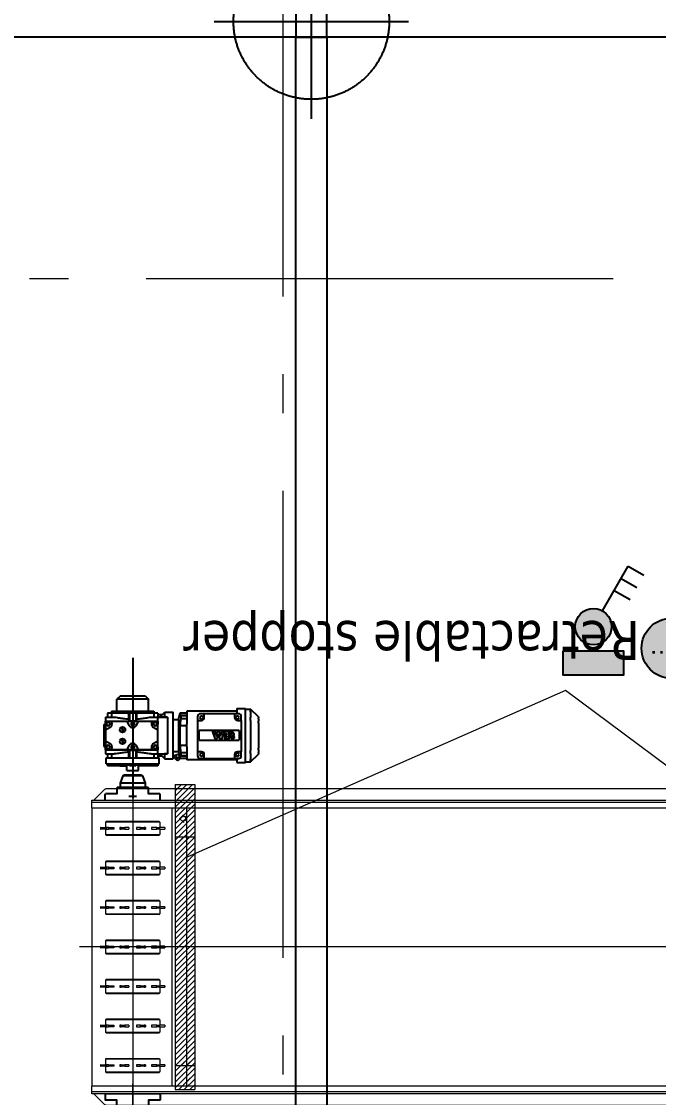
# Model space of a CAD drawing. Header units: millimetres. Extents: x -187347 to 135007, y -6415 to 292048.
# Drawn here: x -69612 to -67975, y 29950 to 32716 of the extents above; entities that cross this region are included whole.
import ezdxf
from ezdxf.enums import TextEntityAlignment as Align

# ---------------------------------------------------------------- set-up
doc = ezdxf.new("R2010")
doc.units = ezdxf.units.MM
doc.header["$LTSCALE"] = 100
for name, pattern in [('CENTER', [50.8, 31.75, -6.35, 6.35, -6.35]), ('HIDDEN', [9.525, 6.35, -3.175]), ('Z_LINE-CNTR', [17, 12, -2, 1, -2])]:
    doc.linetypes.add(name, pattern=pattern)
doc.layers.get('0').update_dxf_attribs({"lineweight": 18})
for name, color, linetype, lineweight in [('Equipment Drawing', 7, 'Continuous', 0), ('LAYOUT', 3, 'Continuous', 18), ('Layout Kromeka Field items', 1, 'Continuous', 25), ('Layout Kromeka Utilities', 1, 'Continuous', 25), ('S-GRID', 7, 'Continuous', 5)]:
    doc.layers.add(name, color=color, linetype=linetype, lineweight=lineweight)
for name, color, linetype in [('INTRALOX', 6, 'Continuous'), ('LAYOUT customer', 5, 'Continuous'), ('STEEL', 5, 'Continuous'), ('TEXT', 3, 'Continuous')]:
    doc.layers.add(name, color=color, linetype=linetype)
doc.styles.get("Standard").update_dxf_attribs({"font": 'tahoma.ttf'})

# ---------------------------------------------------------------- blocks, each defined once
blk = doc.blocks.new('chilling_column80')
at = {"color": 4, "linetype": 'HIDDEN', "ltscale": 20}
for p, q in [((0, -250), (0, 250)), ((-250, 0), (250, 0))]:
    blk.add_line(p, q, dxfattribs=at)
at = {"color": 1, "linetype": 'Continuous', "ltscale": 20}
for p, q in [((-40, 40), (-40, -40)), ((40, 40), (-40, 40)), ((40, -40), (40, 40)), ((-40, -40), (40, -40))]:
    blk.add_line(p, q, dxfattribs=at)
at = {"color": 4, "linetype": 'HIDDEN', "ltscale": 20}
blk.add_circle((0, 0), 200, dxfattribs=at)
blk = doc.blocks.new('steel weighing')
at = {"layer": 'STEEL', "color": 7, "linetype": 'ByBlock', "ltscale": 20, "elevation": 1.7}
for points in [[(845830.6, 719201.5), (854381.8, 719201.5), (854381.8, 719121.5), (845830.6, 719121.5)], [(848801.8, 719121.5), (848881.8, 719121.5), (848881.8, 714201.5), (848801.8, 714201.5)]]:
    blk.add_lwpolyline(points, close=True, dxfattribs=at)
at = {"layer": 'STEEL', "color": 1, "linetype": 'ByBlock', "ltscale": 20}
blk.add_blockref('chilling_column80', (848841.8, 719161.5, 1.7), dxfattribs=at)
blk = doc.blocks.new('SWITCH 3P')
at = {"layer": 'Layout Kromeka Utilities', "linetype": 'Continuous', "ltscale": 50}
h = blk.add_hatch(color=255, dxfattribs=at)
edge = h.paths.add_edge_path()
edge.add_arc((250, 400.5), 150, 0, 360)
blk.add_hatch(color=81, dxfattribs=at).paths.add_polyline_path([(0, 200), (500, 200), (500, 0), (0, 0)])
at = {"layer": 'Layout Kromeka Utilities', "color": 4, "linetype": 'Continuous'}
for p, q in [((325, 530.4), (538.7, 900.5)), ((538.7, 900.5), (668.6, 825.5)), ((480.9, 800.5), (610.8, 725.5)), ((423.2, 700.5), (553.1, 625.5))]:
    blk.add_line(p, q, dxfattribs=at)
at = {"layer": 'Layout Kromeka Utilities', "color": 4, "linetype": 'Continuous', "ltscale": 50}
blk.add_lwpolyline([(0, 200), (500, 200), (500, 0), (0, 0)], close=True, dxfattribs=at)
at = {"layer": 'Layout Kromeka Utilities', "color": 4, "linetype": 'Continuous'}
blk.add_circle((250, 400.5), 150, dxfattribs=at)
at = {"layer": 'Layout Kromeka Utilities', "color": 7, "linetype": 'Continuous', "ltscale": 50}
blk.add_attdef('..S.', text='', height=150, dxfattribs=at).set_placement((258.9, 26.4), align=Align.CENTER)
blk = doc.blocks.new('Electricity')
at = {"layer": 'TEXT', "linetype": 'Continuous'}
blk.add_circle((116818, 15298), 267, dxfattribs=at)
at = {"layer": 'TEXT', "ltscale": 25}
for centre, start, end in [((116719, 15298), 0, 180), ((116917, 15298), 180, 0)]:
    blk.add_arc(centre, 98.9, start, end, dxfattribs=at)
blk = doc.blocks.new('MOTOR_1')
at = {"layer": 'Layout Kromeka Field items'}
h = blk.add_hatch(color=140, dxfattribs=at)
h.paths.add_polyline_path([(-250, 0, 1), (250, 0, 1)])
h.paths.add_polyline_path([(-713.7, -186.9), (-280.3, -186.9), (-280.3, -6.9), (-713.7, -6.9)], flags=9)
at = {"layer": 'Layout Kromeka Field items', "color": 4, "linetype": 'Continuous'}
blk.add_circle((0, 0), 250, dxfattribs=at)
at = {"layer": 'Layout Kromeka Utilities', "color": 4, "linetype": 'Continuous', "xscale": 0.8043007341468412, "yscale": 0.8043007341468412, "zscale": 0.8043007341468412}
blk.add_blockref('Electricity', (-93469.2, -12304.5), dxfattribs=at)
at = {"layer": 'Layout Kromeka Field items', "color": 7, "width": 1.86701}
blk.add_attdef('..M.', text='', height=120, dxfattribs=at).set_placement((-183.1, -43.9), (190.3, -43.9), align=Align.FIT)
blk = doc.blocks.new('S400_10T_Sprocket')
for p, q in [((-18.5, 67.3), (-16, 69.8)), ((-18.5, 67.3), (-18.5, -67.4)), ((-16, -69.9), (-16, 69.8)), ((-16, 69.8), (-2, 69.8)), ((-2, 82.3), (-2, 82.5)), ((-2, 82.5), (2, 82.5)), ((-2, 82.3), (-2, 68.8)), ((-2, 68.8), (2, 68.8)), ((-2, 62.4), (-2, 68.4)), ((-2, 68.4), (2, 68.4)), ((-2, 62.4), (-2, 48.6)), ((2, 62.4), (-2, 62.4)), ((2, 82.5), (2, 82.3)), ((2, 68.8), (2, 82.3)), ((2, 69.8), (16, 69.8)), ((2, 68.4), (2, 62.4)), ((2, 48.6), (2, 62.4)), ((16, 69.8), (16, -69.9)), ((18.5, 67.3), (16, 69.8)), ((18.5, -67.4), (18.5, 67.3)), ((-2, 48.6), (2, 48.6)), ((-2, 29.8), (-2, 32.7)), ((-2, 32.7), (2, 32.7)), ((-2, 29.8), (-2, 20.2)), ((2, 29.8), (-2, 29.8)), ((2, 32.7), (2, 29.8)), ((2, 20.2), (2, 29.8)), ((-2, 9.9), (-2, 20.2)), ((-2, 20.2), (2, 20.2)), ((-2, 9.9), (2, 9.9)), ((2, 20.2), (2, 9.9)), ((-2, -20.2), (-2, -9.9)), ((-2, -9.9), (2, -9.9)), ((-2, -20.2), (-2, -29.8)), ((2, -20.2), (-2, -20.2)), ((2, -9.9), (2, -20.2)), ((2, -29.8), (2, -20.2)), ((-2, -32.7), (-2, -29.8)), ((-2, -29.8), (2, -29.8)), ((-2, -32.7), (2, -32.7)), ((-2, -62.4), (-2, -48.6)), ((-2, -48.6), (2, -48.6)), ((2, -29.8), (2, -32.7)), ((2, -48.6), (2, -62.4)), ((-18.5, -67.4), (-16, -69.9)), ((-16, -69.9), (-2, -69.9)), ((-2, -62.4), (-2, -68.4)), ((2, -62.4), (-2, -62.4)), ((-2, -68.4), (2, -68.4)), ((-2, -82.3), (-2, -68.8)), ((-2, -68.8), (2, -68.8)), ((-2, -82.3), (-2, -82.5)), ((-2, -82.5), (2, -82.5)), ((2, -68.4), (2, -62.4)), ((2, -68.8), (2, -82.3)), ((2, -69.9), (16, -69.9)), ((2, -82.5), (2, -82.3)), ((18.5, -67.4), (16, -69.9))]:
    blk.add_line(p, q)
blk = doc.blocks.new('Bearing_10T')
for p, q in [((0, 70.9), (0, -70.9)), ((-83.3, 0), (25.9, 0))]:
    blk.add_line(p, q)
at = {"layer": 'LAYOUT customer'}
for p, q in [((-15.8, 41.3), (-15.8, 70.1)), ((0, 70.9), (-15.1, 70.9)), ((-62.1, 25), (-43.1, 31.8)), ((-43.1, -31.7), (-43.1, 31.8)), ((-43.1, 31.8), (-32, 31.8)), ((-32, -39.8), (-32, 39.8)), ((-31.2, 40.5), (-16.6, 40.5)), ((-64.2, -22), (-64.2, 22)), ((-62.1, -25), (-62.1, 25)), ((-62.1, -25), (-43.1, -31.7)), ((-43.1, -31.7), (-32, -31.7)), ((-16.6, -40.5), (-31.2, -40.5)), ((-15.8, -70.1), (-15.8, -41.3)), ((0, -70.9), (-15.1, -70.9))]:
    blk.add_line(p, q, dxfattribs=at)
for centre, radius, start, end in [((-15.1, 70.1), 0.762, 90, 180), ((-31.2, 39.8), 0.762, 90, 180), ((-16.6, 41.3), 0.762, 270, 0), ((-61.1, 22), 3.17, 109.5692, 180), ((-61.1, -22), 3.17, 180, 250.4308), ((-31.2, -39.8), 0.762, 180, 270), ((-16.6, -41.3), 0.762, 0, 90), ((-15.1, -70.1), 0.762, 180, 270)]:
    blk.add_arc(centre, radius, start, end, dxfattribs=at)
blk = doc.blocks.new('*U1707')
at = {"layer": 'Equipment Drawing'}
for p, q in [((0, -37.5), (0, 2568.5)), ((-377.6, 2531.5), (-405.5, 2503.9)), ((-372.6, 2537), (-377.6, 2537)), ((-377.6, 2537), (-377.6, 0)), ((-357.6, 2537), (-372.6, 2537)), ((-372.6, 2537), (-372.6, 0)), ((-357.6, 2537), (-357.6, 0)), ((-357.6, 2537), (357.6, 2537)), ((372.6, 2537), (357.6, 2537)), ((357.6, 0), (357.6, 2537)), ((377.6, 2537), (372.6, 2537)), ((372.6, 0), (372.6, 2537)), ((377.6, 0), (377.6, 2537)), ((405.5, 2503.9), (377.6, 2531.5)), ((-407, 2499.8), (-407, 34.7)), ((407, 2499.8), (407, 34.7)), ((-465.6, 2432), (464.9, 2432)), ((-357.6, 2331.1), (357.6, 2331.1)), ((-330.2, 2310.9), (-339.5, 2301.6)), ((-339.3, 2301.1), (-335.3, 2301.1)), ((-335, 2300.8), (-335, 2296.4)), ((-334.7, 2296.1), (-325.3, 2296.1)), ((-320.5, 2301.6), (-329.8, 2310.9)), ((-325, 2296.4), (-325, 2300.8)), ((-324.7, 2301.1), (-320.7, 2301.1)), ((353.2, 2293), (-353.2, 2293)), ((353.2, 244), (-353.2, 244)), ((320.5, 214.5), (329.8, 223.8)), ((330.2, 223.8), (339.5, 214.5)), ((357.6, 205.9), (-357.6, 205.9)), ((324.7, 214), (320.7, 214)), ((325, 209.3), (325, 213.7)), ((334.7, 209), (325.3, 209)), ((335, 213.7), (335, 209.3)), ((339.3, 214), (335.3, 214)), ((-465.6, 105), (462.1, 105)), ((-405.5, 30.6), (-377.6, 3)), ((-355.6, 15.7), (-355.6, 31.6)), ((-355.6, 31.6), (355.6, 31.6)), ((-337.8, 32.6), (-334.6, 34.5)), ((-337.8, 31.6), (-337.8, 32.6)), ((-334.6, 31.6), (-334.6, 34.5)), ((-325.8, 34.5), (-334.6, 34.5)), ((-325.8, 34.5), (-325.8, 31.6)), ((-322.6, 32.6), (-325.8, 34.5)), ((-322.6, 31.6), (-322.6, 32.6)), ((-287, 32.6), (-283.8, 34.5)), ((-287, 31.6), (-287, 32.6)), ((-275, 34.5), (-283.8, 34.5)), ((-283.8, 31.6), (-283.8, 34.5)), ((-271.8, 32.6), (-275, 34.5)), ((-275, 34.5), (-275, 31.6)), ((-271.8, 31.6), (-271.8, 32.6)), ((-236.2, 32.6), (-233, 34.5)), ((-236.2, 31.6), (-236.2, 32.6)), ((-224.2, 34.5), (-233, 34.5)), ((-233, 31.6), (-233, 34.5)), ((-221, 32.6), (-224.2, 34.5)), ((-224.2, 34.5), (-224.2, 31.6)), ((-221, 31.6), (-221, 32.6)), ((-185.4, 32.6), (-182.2, 34.5)), ((-185.4, 31.6), (-185.4, 32.6)), ((-173.4, 34.5), (-182.2, 34.5)), ((-182.2, 31.6), (-182.2, 34.5)), ((-170.2, 32.6), (-173.4, 34.5)), ((-173.4, 34.5), (-173.4, 31.6)), ((-170.2, 31.6), (-170.2, 32.6)), ((-134.6, 32.6), (-131.4, 34.5)), ((-134.6, 31.6), (-134.6, 32.6)), ((-122.6, 34.5), (-131.4, 34.5)), ((-131.4, 31.6), (-131.4, 34.5)), ((-119.4, 32.6), (-122.6, 34.5)), ((-122.6, 34.5), (-122.6, 31.6)), ((-119.4, 31.6), (-119.4, 32.6)), ((-83.8, 32.6), (-80.6, 34.5)), ((-83.8, 31.6), (-83.8, 32.6)), ((-71.8, 34.5), (-80.6, 34.5)), ((-80.6, 31.6), (-80.6, 34.5)), ((-68.6, 32.6), (-71.8, 34.5)), ((-71.8, 34.5), (-71.8, 31.6)), ((-68.6, 31.6), (-68.6, 32.6)), ((-33, 32.6), (-29.8, 34.5)), ((-33, 31.6), (-33, 32.6)), ((-21, 34.5), (-29.8, 34.5)), ((-29.8, 31.6), (-29.8, 34.5)), ((-17.8, 32.6), (-21, 34.5)), ((-21, 34.5), (-21, 31.6)), ((-17.8, 31.6), (-17.8, 32.6)), ((17.8, 32.6), (21, 34.5)), ((17.8, 31.6), (17.8, 32.6)), ((29.8, 34.5), (21, 34.5)), ((21, 31.6), (21, 34.5)), ((33, 32.6), (29.8, 34.5)), ((29.8, 34.5), (29.8, 31.6)), ((33, 31.6), (33, 32.6)), ((68.6, 32.6), (71.8, 34.5)), ((68.6, 31.6), (68.6, 32.6)), ((80.6, 34.5), (71.8, 34.5)), ((71.8, 31.6), (71.8, 34.5)), ((83.8, 32.6), (80.6, 34.5)), ((80.6, 34.5), (80.6, 31.6)), ((83.8, 31.6), (83.8, 32.6)), ((119.4, 32.6), (122.6, 34.5)), ((119.4, 31.6), (119.4, 32.6)), ((131.4, 34.5), (122.6, 34.5)), ((122.6, 31.6), (122.6, 34.5)), ((134.6, 32.6), (131.4, 34.5)), ((131.4, 34.5), (131.4, 31.6)), ((134.6, 31.6), (134.6, 32.6)), ((170.2, 32.6), (173.4, 34.5)), ((170.2, 31.6), (170.2, 32.6)), ((182.2, 34.5), (173.4, 34.5)), ((173.4, 31.6), (173.4, 34.5)), ((185.4, 32.6), (182.2, 34.5)), ((182.2, 34.5), (182.2, 31.6)), ((185.4, 31.6), (185.4, 32.6)), ((221, 32.6), (224.2, 34.5)), ((221, 31.6), (221, 32.6)), ((233, 34.5), (224.2, 34.5)), ((224.2, 31.6), (224.2, 34.5)), ((236.2, 32.6), (233, 34.5)), ((233, 34.5), (233, 31.6)), ((236.2, 31.6), (236.2, 32.6)), ((271.8, 32.6), (275, 34.5)), ((271.8, 31.6), (271.8, 32.6)), ((283.8, 34.5), (275, 34.5)), ((275, 31.6), (275, 34.5)), ((287, 32.6), (283.8, 34.5)), ((283.8, 34.5), (283.8, 31.6)), ((287, 31.6), (287, 32.6)), ((322.6, 32.6), (325.8, 34.5)), ((322.6, 31.6), (322.6, 32.6)), ((334.6, 34.5), (325.8, 34.5)), ((325.8, 31.6), (325.8, 34.5)), ((337.8, 32.6), (334.6, 34.5)), ((334.6, 34.5), (334.6, 31.6)), ((337.8, 31.6), (337.8, 32.6)), ((355.6, 31.6), (355.6, 15.7)), ((377.6, 3), (405.5, 30.6)), ((-377.6, 0), (-372.6, 0)), ((-372.6, 0), (-357.6, 0)), ((-357.6, 0), (357.6, 0)), ((355.6, 15.7), (-355.6, 15.7)), ((-337.8, 14.8), (-337.8, 15.7)), ((-337.8, 14.8), (-334.6, 12.8)), ((-334.6, 12.8), (-334.6, 15.7)), ((-325.8, 12.8), (-334.6, 12.8)), ((-325.8, 15.7), (-325.8, 12.8)), ((-322.6, 14.8), (-325.8, 12.8)), ((-322.6, 14.8), (-322.6, 15.7)), ((-287, 14.8), (-287, 15.7)), ((-287, 14.8), (-283.8, 12.8)), ((-283.8, 12.8), (-283.8, 15.7)), ((-275, 12.8), (-283.8, 12.8)), ((-275, 15.7), (-275, 12.8)), ((-271.8, 14.8), (-275, 12.8)), ((-271.8, 14.8), (-271.8, 15.7)), ((-236.2, 14.8), (-236.2, 15.7)), ((-236.2, 14.8), (-233, 12.8)), ((-233, 12.8), (-233, 15.7)), ((-224.2, 12.8), (-233, 12.8)), ((-224.2, 15.7), (-224.2, 12.8)), ((-221, 14.8), (-224.2, 12.8)), ((-221, 14.8), (-221, 15.7)), ((-185.4, 14.8), (-185.4, 15.7)), ((-185.4, 14.8), (-182.2, 12.8)), ((-182.2, 12.8), (-182.2, 15.7)), ((-173.4, 12.8), (-182.2, 12.8)), ((-173.4, 15.7), (-173.4, 12.8)), ((-170.2, 14.8), (-173.4, 12.8)), ((-170.2, 14.8), (-170.2, 15.7)), ((-134.6, 14.8), (-134.6, 15.7)), ((-134.6, 14.8), (-131.4, 12.8)), ((-131.4, 12.8), (-131.4, 15.7)), ((-122.6, 12.8), (-131.4, 12.8)), ((-122.6, 15.7), (-122.6, 12.8)), ((-119.4, 14.8), (-122.6, 12.8)), ((-119.4, 14.8), (-119.4, 15.7)), ((-83.8, 14.8), (-83.8, 15.7)), ((-83.8, 14.8), (-80.6, 12.8)), ((-80.6, 12.8), (-80.6, 15.7)), ((-71.8, 12.8), (-80.6, 12.8)), ((-71.8, 15.7), (-71.8, 12.8)), ((-68.6, 14.8), (-71.8, 12.8)), ((-68.6, 14.8), (-68.6, 15.7)), ((-33, 14.8), (-33, 15.7)), ((-33, 14.8), (-29.8, 12.8)), ((-29.8, 12.8), (-29.8, 15.7)), ((-21, 12.8), (-29.8, 12.8)), ((-21, 15.7), (-21, 12.8)), ((-17.8, 14.8), (-21, 12.8)), ((-17.8, 14.8), (-17.8, 15.7)), ((17.8, 14.8), (17.8, 15.7)), ((17.8, 14.8), (21, 12.8)), ((21, 12.8), (21, 15.7)), ((29.8, 12.8), (21, 12.8)), ((29.8, 15.7), (29.8, 12.8)), ((33, 14.8), (29.8, 12.8)), ((33, 14.8), (33, 15.7)), ((68.6, 14.8), (68.6, 15.7)), ((68.6, 14.8), (71.8, 12.8)), ((71.8, 12.8), (71.8, 15.7)), ((80.6, 12.8), (71.8, 12.8)), ((80.6, 15.7), (80.6, 12.8)), ((83.8, 14.8), (80.6, 12.8)), ((83.8, 14.8), (83.8, 15.7)), ((119.4, 14.8), (119.4, 15.7)), ((119.4, 14.8), (122.6, 12.8)), ((122.6, 12.8), (122.6, 15.7)), ((131.4, 12.8), (122.6, 12.8)), ((131.4, 15.7), (131.4, 12.8)), ((134.6, 14.8), (131.4, 12.8)), ((134.6, 14.8), (134.6, 15.7)), ((170.2, 14.8), (170.2, 15.7)), ((170.2, 14.8), (173.4, 12.8)), ((173.4, 12.8), (173.4, 15.7)), ((182.2, 12.8), (173.4, 12.8)), ((182.2, 15.7), (182.2, 12.8)), ((185.4, 14.8), (182.2, 12.8)), ((185.4, 14.8), (185.4, 15.7)), ((221, 14.8), (221, 15.7)), ((221, 14.8), (224.2, 12.8)), ((224.2, 12.8), (224.2, 15.7)), ((233, 12.8), (224.2, 12.8)), ((233, 15.7), (233, 12.8)), ((236.2, 14.8), (233, 12.8)), ((236.2, 14.8), (236.2, 15.7)), ((271.8, 14.8), (271.8, 15.7)), ((271.8, 14.8), (275, 12.8)), ((275, 12.8), (275, 15.7)), ((283.8, 12.8), (275, 12.8)), ((283.8, 15.7), (283.8, 12.8)), ((287, 14.8), (283.8, 12.8)), ((287, 14.8), (287, 15.7)), ((322.6, 14.8), (322.6, 15.7)), ((322.6, 14.8), (325.8, 12.8)), ((325.8, 12.8), (325.8, 15.7)), ((334.6, 12.8), (325.8, 12.8)), ((334.6, 15.7), (334.6, 12.8)), ((337.8, 14.8), (334.6, 12.8)), ((337.8, 14.8), (337.8, 15.7)), ((357.6, 0), (377.6, 0)), ((374.6, 0), (373.1, 0))]:
    blk.add_line(p, q, dxfattribs=at)
for centre, radius, start, end in [((-339.3, 2301.4), 0.3, 135, 270), ((-335.3, 2300.8), 0.3, 0, 90), ((-334.7, 2296.4), 0.3, 180, 270), ((-330, 2310.7), 0.3, 45, 135), ((-325.3, 2296.4), 0.3, 270, 0), ((-324.7, 2300.8), 0.3, 90, 180), ((-320.7, 2301.4), 0.3, 270, 45), ((-353.2, 2299.3), 6.35, 226.3196, 270), ((353.2, 2299.3), 6.35, 270, 313.6804), ((-353.2, 237.7), 6.35, 90, 133.6804), ((330, 223.6), 0.3, 45, 135), ((353.2, 237.7), 6.35, 46.3196, 90), ((320.7, 214.3), 0.3, 135, 270), ((324.7, 213.7), 0.3, 0, 90), ((325.3, 209.3), 0.3, 180, 270), ((334.7, 209.3), 0.3, 270, 0), ((335.3, 213.7), 0.3, 90, 180), ((339.3, 214.3), 0.3, 270, 45)]:
    blk.add_arc(centre, radius, start, end, dxfattribs=at)
for centre, major_axis, start_param, end_param in [((-403.5, 2499.8), (0, 5), 0.610865, 1.570796), ((403.5, 2499.8), (0, -5), 1.570796, 2.530727), ((-403.5, 34.7), (0, 5), 1.570796, 2.530727), ((403.5, 34.7), (0, -5), 0.610865, 1.570796)]:
    blk.add_ellipse(centre, major_axis=major_axis, ratio=0.707107, start_param=start_param, end_param=end_param, dxfattribs=at)
for name, p in [('Bearing_10T', (-377.6, 2432)), ('S400_10T_Sprocket', (-304.8, 2432)), ('S400_10T_Sprocket', (-203.2, 2432)), ('S400_10T_Sprocket', (-101.6, 2432)), ('S400_10T_Sprocket', (0, 2432)), ('S400_10T_Sprocket', (101.6, 2432)), ('S400_10T_Sprocket', (203.2, 2432)), ('S400_10T_Sprocket', (304.8, 2432)), ('Bearing_10T', (-377.6, 105)), ('S400_10T_Sprocket', (-304.8, 105)), ('S400_10T_Sprocket', (-203.2, 105)), ('S400_10T_Sprocket', (-101.6, 105)), ('S400_10T_Sprocket', (0, 105)), ('S400_10T_Sprocket', (101.6, 105)), ('S400_10T_Sprocket', (203.2, 105)), ('S400_10T_Sprocket', (304.8, 105))]:
    blk.add_blockref(name, p, dxfattribs=at)
at = {"layer": 'Equipment Drawing', "xscale": -1}
for p in [(377.6, 2432), (377.6, 105)]:
    blk.add_blockref('Bearing_10T', p, dxfattribs=at)
blk = doc.blocks.new('*U1702')
for p, q in [((-204, 323), (-224, 303)), ((-204, 323), (-201.6, 323)), ((-199.3, 323), (-193.1, 323)), ((-188.1, 323), (-123.9, 323)), ((-118.9, 323), (-112.7, 323)), ((-110.4, 323), (-108, 323)), ((-88, 303), (-108, 323)), ((-222.3, 290), (-225.5, 290)), ((-225.5, 268), (-225.5, 290)), ((-224, 303), (-220.8, 303)), ((-224, 290), (-224, 303)), ((-218.5, 290), (-222.3, 290)), ((-203.5, 290), (-218.5, 290)), ((-217.3, 303), (-202.6, 303)), ((-195, 279), (-205, 279)), ((-194.7, 290), (-203.5, 290)), ((-195, 272), (-195, 279)), ((-195, 279), (-114, 279)), ((-117.3, 290), (-194.7, 290)), ((-194.5, 303), (-156, 303)), ((-156, 303), (-117.5, 303)), ((-108.5, 290), (-117.3, 290)), ((-104, 279), (-114, 279)), ((-114, 279), (-114, 272)), ((-109.4, 303), (-94.7, 303)), ((-93.5, 290), (-108.5, 290)), ((-89.7, 290), (-93.5, 290)), ((-91.2, 303), (-88, 303)), ((-86.5, 290), (-89.7, 290)), ((-88, 290), (-88, 303)), ((-86.5, 268), (-86.5, 290)), ((-225.5, 268), (-222.3, 268)), ((-222.3, 268), (-218.5, 268)), ((-218.9, 268), (-218.9, 139.5)), ((-218.5, 268), (-212, 268)), ((-212, 272), (-212, 262)), ((-212, 262), (-205, 262)), ((-212, 262), (-212, 184)), ((-202, 273.6), (-206, 271.3)), ((-206, 271.3), (-206, 266.7)), ((-206, 266.7), (-202, 264.4)), ((-205, 262), (-202, 262)), ((-198, 271.3), (-202, 273.6)), ((-202, 264.4), (-198, 266.7)), ((-198, 266.7), (-198, 271.3)), ((-195, 269), (-195, 272)), ((-169, 273.8), (-144, 273.8)), ((-169, 273.8), (-169, 270.2)), ((-169, 270.2), (-169, 174.2)), ((-164.2, 249.2), (-159.8, 251.2)), ((-149.7, 261.9), (-154.3, 261.1)), ((-144, 270.2), (-144, 273.8)), ((-144, 174.2), (-144, 270.2)), ((-114, 272), (-114, 269)), ((-107, 273.6), (-111, 271.3)), ((-111, 271.3), (-111, 266.7)), ((-111, 266.7), (-107, 264.4)), ((-103, 271.3), (-107, 273.6)), ((-107, 264.4), (-103, 266.7)), ((-107, 262), (-104, 262)), ((-104, 262), (-97, 262)), ((-103, 266.7), (-103, 271.3)), ((-97, 262), (-97, 272)), ((-97, 268), (-93.5, 268)), ((-97, 184), (-97, 262)), ((-93.5, 268), (-89.7, 268)), ((-93.1, 268), (-93.1, 139.5)), ((-89.7, 268), (-86.5, 268)), ((-148.1, 247.9), (-165.4, 247.9)), ((-165.4, 247.8), (-165.4, 236.1)), ((-165.4, 236.1), (-160.8, 236.1)), ((-148.1, 229.9), (-165.4, 234.8)), ((-165.4, 234.8), (-165.4, 228.5)), ((-165.4, 228.5), (-155.7, 226.2)), ((-155.7, 226.1), (-165.4, 222.7)), ((-165.4, 222.7), (-165.4, 217.5)), ((-160.8, 236.2), (-160.6, 241.6)), ((-160.5, 241.7), (-159, 241.7)), ((-159, 241.6), (-159, 236.9)), ((-158.9, 236.8), (-154.7, 236.8)), ((-157.8, 220.1), (-148.1, 223.5)), ((-154.7, 236.9), (-154.7, 241.6)), ((-154.6, 241.7), (-152.8, 241.7)), ((-152.7, 241.6), (-152.7, 236.3)), ((-152.7, 236.2), (-148.1, 236.3)), ((-148.1, 236.3), (-148, 247.8)), ((-148.1, 223.5), (-148.1, 229.8)), ((-165.4, 217.5), (-155.7, 214.1)), ((-155.7, 214), (-165.4, 211.7)), ((-165.4, 211.6), (-165.4, 205.2)), ((-165.4, 205.2), (-148.1, 211.3)), ((-148.1, 216.7), (-157.8, 220)), ((-148, 211.4), (-148.1, 216.6)), ((-212, 184), (-212, 174)), ((-205, 184), (-212, 184)), ((-202, 181.6), (-206, 179.3)), ((-206, 179.3), (-206, 174.7)), ((-206, 174.7), (-202, 172.4)), ((-202, 184), (-205, 184)), ((-205, 167), (-195, 167)), ((-198, 179.3), (-202, 181.6)), ((-202, 172.4), (-198, 174.7)), ((-198, 174.7), (-198, 179.3)), ((-195, 174), (-195, 177)), ((-195, 167), (-195, 174)), ((-195, 167), (-114, 167)), ((-169, 174.2), (-169, 170.6)), ((-144, 170.6), (-169, 170.6)), ((-144, 170.6), (-144, 174.2)), ((-114, 177), (-114, 174)), ((-114, 174), (-114, 167)), ((-114, 167), (-104, 167)), ((-107, 181.6), (-111, 179.3)), ((-111, 179.3), (-111, 174.7)), ((-111, 174.7), (-107, 172.4)), ((-104, 184), (-107, 184)), ((-103, 179.3), (-107, 181.6)), ((-107, 172.4), (-103, 174.7)), ((-97, 184), (-104, 184)), ((-103, 174.7), (-103, 179.3)), ((-97, 174), (-97, 184)), ((-218.9, 139.5), (-216.3, 139.5)), ((-216.3, 139.5), (-194.4, 139.5)), ((-214.5, 122.3), (-214.5, 139.5)), ((-208.4, 122.3), (-208.4, 139.5)), ((-207.1, 124.5), (-207.1, 139.5)), ((-200.1, 124.5), (-200.1, 139.5)), ((-194.4, 139.5), (-185.4, 139.5)), ((-126.6, 139.5), (-185.4, 139.5)), ((-182, 122.3), (-182, 139.5)), ((-130, 139.5), (-130, 122.3)), ((-126.6, 139.5), (-117.6, 139.5)), ((-117.6, 139.5), (-95.7, 139.5)), ((-111.9, 139.5), (-111.9, 124.5)), ((-104.9, 124.5), (-104.9, 139.5)), ((-103.6, 122.3), (-103.6, 139.5)), ((-97.5, 122.3), (-97.5, 139.5)), ((-95.7, 139.5), (-93.1, 139.5)), ((-208.4, 122.3), (-214.5, 122.3)), ((-197, 117.9), (-214.5, 122.3)), ((-200.1, 124.5), (-207.1, 124.5)), ((-197, 117.9), (-115, 117.9)), ((-197, 104), (-197, 117.9)), ((-130, 122.3), (-182, 122.3)), ((-115, 117.9), (-97.5, 122.3)), ((-115, 104), (-115, 117.9)), ((-104.9, 124.5), (-111.9, 124.5)), ((-108.3, 119.6), (-102.5, 104)), ((-101.4, 121.1), (-107.8, 118.3)), ((-97.5, 114.4), (-105.1, 111.1)), ((-97.5, 122.3), (-103.6, 122.3)), ((-101.4, 121.1), (-102, 121.1)), ((-97.5, 114.4), (-101.4, 121.1)), ((-101.1, 120.6), (-100.4, 120.9)), ((-96.9, 108.1), (-97.5, 114.4)), ((-97.1, 110.4), (-96, 110.8)), ((-216, 82.5), (-216, 104)), ((-96, 104), (-216, 104)), ((-203, 82.5), (-203, 89.5)), ((-203, 89.5), (-203, 89.5)), ((-203, 89.5), (-203, 65)), ((-203, 89.5), (-109, 89.5)), ((-109, 89.5), (-109, 89.5)), ((-109, 65), (-109, 89.5)), ((-109, 89.5), (-109, 82.5)), ((-96.9, 108.1), (-103, 105.4)), ((-96, 82.5), (-96, 104)), ((-203, 82.5), (-216, 82.5)), ((-203, 69.5), (-216, 82.5)), ((-213.5, 65), (-213.5, 53.9)), ((-213.5, 65), (-203, 65)), ((-209, 75.5), (-209, 66)), ((-203, 47.5), (-203, 81.7)), ((-192.5, 65), (-203, 65)), ((-192.5, -70), (-192.5, 65)), ((-192.5, 65), (-185.5, 65)), ((-192, 58.5), (-192, 50)), ((-188.5, 62.3), (-191, 58)), ((-191, 58), (-188.5, 53.7)), ((-183.5, 62.3), (-188.5, 62.3)), ((-170.4, 65), (-185.5, 65)), ((-181, 58), (-183.5, 62.3)), ((-183.5, 53.7), (-181, 58)), ((-177.3, 53), (-170.4, 65)), ((-141.6, 65), (-170.4, 65)), ((-141.6, 65), (-134.7, 53)), ((-126.5, 65), (-141.6, 65)), ((-128.5, 62.3), (-131, 58)), ((-131, 58), (-128.5, 53.7)), ((-123.5, 62.3), (-128.5, 62.3)), ((-126.5, 65), (-119.5, 65)), ((-121, 58), (-123.5, 62.3)), ((-123.5, 53.7), (-121, 58)), ((-120, 50), (-120, 58.5)), ((-109, 65), (-119.5, 65)), ((-119.5, -70), (-119.5, 65)), ((-96, 82.5), (-109, 82.5)), ((-109, 69.5), (-96, 82.5)), ((-109, 47.5), (-109, 81.7)), ((-109, 65), (-98.5, 65)), ((-103, 75.5), (-103, 66)), ((-98.5, -68), (-98.5, 68)), ((-83.5, 68), (-98.5, 68)), ((-83.5, -68), (-83.5, 68)), ((-83.5, 65), (-78, 65)), ((-83.5, 61.3), (-78, 61.3)), ((-78, 65), (-78, 61.3)), ((-78, 61.3), (-78, 53.7)), ((-257.5, 32.5), (-249.5, 40.5)), ((-257.5, 32.5), (-257.5, -32.5)), ((-249.5, 40.5), (-249.5, -40.5)), ((-218.4, 40.5), (-249.5, 40.5)), ((-218.4, -54.5), (-218.4, 54.5)), ((-218.4, 54.5), (-213.5, 54.5)), ((-213.5, 53.9), (-213.5, 11)), ((-192, 50), (-192, 15)), ((-188.5, 53.7), (-183.5, 53.7)), ((-128.5, 53.7), (-123.5, 53.7)), ((-120, 15), (-120, 50)), ((-83.5, 53.7), (-78, 53.7)), ((-83.5, 50), (-78, 50)), ((-83.5, 47.9), (-78, 47.9)), ((-83.5, 46), (-78, 46)), ((-83.5, 38.7), (-78, 38.7)), ((-83.5, 33.4), (-78, 33.4)), ((-79.5, 33.4), (-79.5, 6.5)), ((-78, 53.7), (-78, 50)), ((-78, 50), (-78, 47.9)), ((-78, 47.9), (-78, 46)), ((-78, 46), (-78, 38.7)), ((-78, 38.7), (-78, 33.4)), ((-78, 33.4), (-78, 15)), ((-213.5, 11), (-213.5, 8)), ((-213.5, 8), (-213.5, -8)), ((-213.5, 8), (-194.1, 8)), ((-194.1, -8), (-194.1, 8)), ((-181, 8.7), (-192, 15)), ((-192, 15), (-192, -15)), ((-188.5, 4.3), (-191, 0)), ((-191, 0), (-188.5, -4.3)), ((-183.5, 4.3), (-188.5, 4.3)), ((-181, 0), (-183.5, 4.3)), ((-183.5, -4.3), (-181, 0)), ((-120, 15), (-131, 8.7)), ((-128.5, 4.3), (-131, 0)), ((-131, 0), (-128.5, -4.3)), ((-123.5, 4.3), (-128.5, 4.3)), ((-121, 0), (-123.5, 4.3)), ((-123.5, -4.3), (-121, 0)), ((-120, -15), (-120, 15)), ((-117.9, 8), (-117.9, -8)), ((-117.9, 8), (-98.5, 8)), ((-83.5, 6.5), (-78, 6.5)), ((-83.5, 0), (-78, 0)), ((-66, 15), (-79.5, 15)), ((-78, 8), (-79.5, 8)), ((-78, 8), (-78, 6.5)), ((-78, 6.5), (-78, 0)), ((-78, 0), (-78, -6.5)), ((-66, -15), (-66, 15)), ((-213.5, -8), (-213.5, -11)), ((-213.5, -8), (-194.1, -8)), ((-213.5, -11), (-213.5, -53.9)), ((-192, -15), (-181, -8.7)), ((-192, -15), (-192, -55)), ((-188.5, -4.3), (-183.5, -4.3)), ((-171, -23.1), (-173.5, -24.6)), ((-173.5, -24.6), (-173.5, -27.4)), ((-173.5, -27.4), (-171, -28.9)), ((-168.5, -24.6), (-171, -23.1)), ((-171, -28.9), (-168.5, -27.4)), ((-168.5, -27.4), (-168.5, -24.6)), ((-141, -23.1), (-143.5, -24.6)), ((-143.5, -24.6), (-143.5, -27.4)), ((-143.5, -27.4), (-141, -28.9)), ((-138.5, -24.6), (-141, -23.1)), ((-141, -28.9), (-138.5, -27.4)), ((-138.5, -27.4), (-138.5, -24.6)), ((-131, -8.7), (-120, -15)), ((-128.5, -4.3), (-123.5, -4.3)), ((-120, -55), (-120, -15)), ((-117.9, -8), (-98.5, -8)), ((-83.5, -6.5), (-78, -6.5)), ((-79.5, -6.5), (-79.5, -33.4)), ((-78, -8), (-79.5, -8)), ((-66, -15), (-79.5, -15)), ((-78, -6.5), (-78, -8)), ((-78, -33.4), (-78, -15)), ((-257.5, -32.5), (-249.5, -40.5)), ((-218.4, -40.5), (-249.5, -40.5)), ((-218.4, -54.5), (-213.5, -54.5)), ((-213.5, -53.9), (-213.5, -65)), ((-203, -70), (-203, -47.5)), ((-192, -55), (-192, -63.5)), ((-120, -63.5), (-120, -55)), ((-109, -70), (-109, -47.5)), ((-83.5, -33.4), (-78, -33.4)), ((-83.5, -38.7), (-78, -38.7)), ((-83.5, -46), (-78, -46)), ((-83.5, -47.9), (-78, -47.9)), ((-83.5, -50), (-78, -50)), ((-83.5, -53.7), (-78, -53.7)), ((-78, -33.4), (-78, -38.7)), ((-78, -38.7), (-78, -46)), ((-78, -46), (-78, -47.9)), ((-78, -47.9), (-78, -50)), ((-78, -50), (-78, -53.7)), ((-78, -53.7), (-78, -61.3)), ((-213.5, -65), (-203, -65)), ((-203, -70), (-192.5, -70)), ((-185.5, -70), (-192.5, -70)), ((-188.5, -58.7), (-191, -63)), ((-191, -63), (-188.5, -67.3)), ((-183.5, -58.7), (-188.5, -58.7)), ((-188.5, -67.3), (-183.5, -67.3)), ((-185.5, -70), (-170.4, -70)), ((-184, -74.5), (-184.1, -70)), ((-184, -74.5), (-128, -74.5)), ((-181, -63), (-183.5, -58.7)), ((-183.5, -67.3), (-181, -63)), ((-170.4, -70), (-177.3, -58)), ((-170.4, -70), (-141.6, -70)), ((-169, -73), (-169, -70)), ((-169, -73), (-161, -73)), ((-161, -73), (-161, -70)), ((-151, -73), (-161, -73)), ((-151, -73), (-151, -70)), ((-151, -73), (-143, -73)), ((-143, -73), (-143, -70)), ((-134.7, -58), (-141.6, -70)), ((-141.6, -70), (-126.5, -70)), ((-128.5, -58.7), (-131, -63)), ((-131, -63), (-128.5, -67.3)), ((-123.5, -58.7), (-128.5, -58.7)), ((-128.5, -67.3), (-123.5, -67.3)), ((-128, -74.5), (-127.9, -70)), ((-119.5, -70), (-126.5, -70)), ((-121, -63), (-123.5, -58.7)), ((-123.5, -67.3), (-121, -63)), ((-119.5, -70), (-109, -70)), ((-109, -65), (-98.5, -65)), ((-83.5, -68), (-98.5, -68)), ((-83.5, -61.3), (-78, -61.3)), ((-83.5, -65), (-78, -65)), ((-78, -61.3), (-78, -65))]:
    blk.add_line(p, q)
at = {"color": 1}
blk.add_line((-355.8, 0), (5, 0), dxfattribs=at)
at = {"color": 1, "linetype": 'CENTER'}
blk.add_line((0, -10), (0, 10), dxfattribs=at)
for centre in [(-171, -26), (-141, -26)]:
    blk.add_circle(centre, 7)
for centre, radius, start, end in [((-205, 272), 7, 90, 180), ((-104, 272), 7, 0, 90), ((-202, 269), 7, 270, 0), ((-158, 254), 7.55, 125.0764, 179.0536), ((-153.2, 254.4), 12.4, 181.3989, 188.2338), ((-154.6, 254.4), 11, 189.2773, 208.4979), ((-164.2, 249.2), 0.05, 208.4979, 295.2021), ((-159.4, 256.6), 4.7, 9.901, 129.8466), ((-158.2, 254.7), 3.07, 161.1592, 218.0693), ((-160.5, 255.5), 0.653, 41.2597, 160.4806), ((-170.1, 246.3), 11.5, 25.8195, 34.3249), ((-167.4, 251.1), 8.86, 11.4923, 32.8537), ((-159.8, 251.3), 0.05, 295.2021, 25.8195), ((-154.9, 253.5), 3.89, 189.7074, 254.1967), ((-153.9, 254.5), 5.12, 246.0616, 301.6582), ((-147.5, 258.2), 7.28, 186.1677, 201.4749), ((-154.3, 261), 0.05, 100.9021, 216.4806), ((-162.1, 255.2), 9.71, 7.4663, 36.4806), ((-153.5, 255.7), 0.797, 195.1901, 332.0898), ((-154, 256.2), 1.5, 323.2006, 9.1718), ((-156, 256.5), 7.97, 307.0767, 357.2762), ((-165.2, 254.5), 17.2, 5.3348, 25.6176), ((-149.7, 261.9), 0.05, 25.5981, 100.9021), ((-107, 269), 7, 180, 270), ((-165.4, 247.8), 0.05, 90, 180), ((-165.4, 236.1), 0.05, 180, 270.7302), ((-165.4, 234.8), 0.05, 73.9715, 180), ((-165.4, 228.5), 0.05, 180, 256.5588), ((-165.4, 222.7), 0.05, 109.0811, 180), ((-160.8, 236.2), 0.05, 270.7302, 358.2533), ((-160.5, 241.6), 0.05, 90, 178.2533), ((-159, 241.6), 0.05, 0.0152, 90), ((-158.9, 236.9), 0.05, 180.0152, 270), ((-155.7, 226.1), 0.05, 289.0811, 76.5588), ((-154.6, 241.6), 0.05, 90, 179.9848), ((-154.7, 236.9), 0.05, 270, 359.9848), ((-152.8, 241.6), 0.05, 360, 90), ((-152.7, 236.3), 0.05, 180, 270.7302), ((-148.1, 247.8), 0.05, 359.8355, 90), ((-148.1, 236.3), 0.05, 270.7302, 359.8356), ((-148.1, 229.8), 0.05, 360, 73.9715), ((-148.1, 223.5), 0.05, 289.0811, 360), ((-165.4, 217.5), 0.05, 180, 250.9189), ((-165.4, 211.6), 0.05, 103.4412, 180), ((-165.4, 205.2), 0.05, 180, 289.6224), ((-157.8, 220.1), 0.05, 109.0811, 250.9189), ((-155.7, 214.1), 0.05, 283.4412, 70.9189), ((-148.1, 216.6), 0.05, 0.3578, 70.9189), ((-148.1, 211.4), 0.05, 289.6224, 0.3578), ((-205, 174), 7, 180, 270), ((-202, 177), 7, 0, 90), ((-107, 177), 7, 90, 180), ((-104, 174), 7, 270, 0), ((-205, 66), 4, 180, 194.4775), ((-185.5, 58.5), 6.5, 90, 180), ((-126.5, 58.5), 6.5, 0, 90), ((-107, 66), 4, 345.5225, 0), ((-186, 58), 10, 233.1301, 330), ((-126, 58), 10, 210, 306.8699), ((-186, 0), 10, 300, 60), ((-126, 0), 10, 120, 240), ((-186, -63), 10, 30, 126.8699), ((-126, -63), 10, 53.1301, 150), ((-185.5, -63.5), 6.5, 180, 270), ((-126.5, -63.5), 6.5, 270, 0)]:
    blk.add_arc(centre, radius, start, end)
at = {"extrusion": (0, 0, -1)}
for centre, major_axis, start_param, end_param in [((-121.6, 17.9), (-81.4, 0), 5.811577, 5.956915), ((-190.4, 17.9), (-81.4, 0), 3.467863, 3.613201), ((-121.6, -17.9), (81.4, 0), 3.467863, 3.613201), ((-190.4, -17.9), (81.4, 0), 5.811577, 5.956915)]:
    blk.add_ellipse(centre, major_axis=major_axis, ratio=0.267949, start_param=start_param, end_param=end_param, dxfattribs=at)
for points, knots in [([(-199.3, 323), (-199.5, 323), (-200.2, 323), (-201.4, 323), (-201.5, 323), (-201.6, 323)], [-0.1861603, -0.1861603, -0.1861603, -0.1861603, -0.0930865, -0.0930865, -0.0000127, -0.0000127, -0.0000127, -0.0000127]), ([(-188.1, 323), (-188.4, 323), (-189.5, 323), (-192, 323), (-192.8, 323), (-193.1, 323)], [-0.1861603, -0.1861603, -0.1861603, -0.1861603, -0.0930865, -0.0930865, -0.0000127, -0.0000127, -0.0000127, -0.0000127]), ([(-118.9, 323), (-119.1, 323), (-120, 323), (-122.3, 323), (-123.3, 323), (-123.9, 323)], [-0.4203574, -0.4203574, -0.4203574, -0.4203574, -0.1916969, -0.1916969, -0.0000127, -0.0000127, -0.0000127, -0.0000127]), ([(-110.4, 323), (-110.5, 323), (-110.7, 323), (-111.7, 323), (-112.3, 323), (-112.7, 323)], [-0.383381, -0.383381, -0.383381, -0.383381, -0.1916969, -0.1916969, -0.0000127, -0.0000127, -0.0000127, -0.0000127]), ([(-217.3, 303), (-217.3, 303), (-217.3, 303), (-217.4, 303), (-217.4, 303), (-217.5, 303), (-217.5, 303), (-217.7, 303), (-217.8, 303), (-218.1, 303), (-218.3, 303), (-218.8, 303), (-219.2, 303), (-219.8, 303), (-220, 303), (-220.4, 303), (-220.5, 303), (-220.6, 303), (-220.7, 303), (-220.7, 303), (-220.7, 303), (-220.8, 303), (-220.8, 303), (-220.8, 303), (-220.8, 303), (-220.8, 303), (-220.8, 303), (-220.8, 303)], [0.0000118, 0.0000118, 0.0000118, 0.0000118, 0.0102008, 0.0102008, 0.0186766, 0.0186766, 0.0356493, 0.0356493, 0.0696722, 0.0696722, 0.1379773, 0.1379773, 0.2752461, 0.2752461, 0.4274346, 0.4274346, 0.5031745, 0.5031745, 0.5408918, 0.5408918, 0.5597037, 0.5597037, 0.5690968, 0.5690968, 0.57379, 0.57379, 0.5794094, 0.5794094, 0.5794094, 0.5794094]), ([(-194.5, 303), (-194.5, 303), (-194.5, 303), (-194.6, 303), (-194.7, 303), (-194.8, 303), (-194.9, 303), (-195.1, 303), (-195.3, 303), (-195.8, 303), (-196.2, 303), (-197.2, 303), (-197.9, 303), (-199.3, 303), (-200, 303), (-201, 303), (-201.3, 303), (-201.8, 303), (-202, 303), (-202.2, 303), (-202.3, 303), (-202.4, 303), (-202.5, 303), (-202.5, 303), (-202.5, 303), (-202.6, 303), (-202.6, 303), (-202.6, 303)], [0.0000118, 0.0000118, 0.0000118, 0.0000118, 0.0101805, 0.0101805, 0.0186334, 0.0186334, 0.03556, 0.03556, 0.0694906, 0.0694906, 0.1376104, 0.1376104, 0.2745074, 0.2745074, 0.426471, 0.426471, 0.5020993, 0.5020993, 0.539761, 0.539761, 0.5585451, 0.5585451, 0.5679244, 0.5679244, 0.5726107, 0.5726107, 0.578218, 0.578218, 0.578218, 0.578218]), ([(-109.4, 303), (-109.4, 303), (-109.4, 303), (-109.5, 303), (-109.6, 303), (-109.7, 303), (-109.7, 303), (-109.9, 303), (-110.1, 303), (-110.5, 303), (-110.8, 303), (-111.8, 303), (-112.4, 303), (-113.8, 303), (-114.5, 303), (-115.6, 303), (-116, 303), (-116.6, 303), (-116.8, 303), (-117.1, 303), (-117.2, 303), (-117.3, 303), (-117.3, 303), (-117.4, 303), (-117.4, 303), (-117.5, 303), (-117.5, 303), (-117.5, 303)], [0.0000118, 0.0000118, 0.0000118, 0.0000118, 0.0102008, 0.0102008, 0.0186766, 0.0186766, 0.0356493, 0.0356493, 0.0696722, 0.0696722, 0.1379773, 0.1379773, 0.2752461, 0.2752461, 0.4274346, 0.4274346, 0.5031745, 0.5031745, 0.5408918, 0.5408918, 0.5597037, 0.5597037, 0.5690968, 0.5690968, 0.57379, 0.57379, 0.5794094, 0.5794094, 0.5794094, 0.5794094]), ([(-91.2, 303), (-91.2, 303), (-91.2, 303), (-91.2, 303), (-91.2, 303), (-91.2, 303), (-91.3, 303), (-91.3, 303), (-91.3, 303), (-91.5, 303), (-91.6, 303), (-91.8, 303), (-92.1, 303), (-92.7, 303), (-93, 303), (-93.6, 303), (-93.8, 303), (-94.1, 303), (-94.2, 303), (-94.4, 303), (-94.5, 303), (-94.6, 303), (-94.6, 303), (-94.6, 303), (-94.6, 303), (-94.7, 303), (-94.7, 303), (-94.7, 303)], [0.0000118, 0.0000118, 0.0000118, 0.0000118, 0.0101805, 0.0101805, 0.0186334, 0.0186334, 0.03556, 0.03556, 0.0694906, 0.0694906, 0.1376104, 0.1376104, 0.2745074, 0.2745074, 0.426471, 0.426471, 0.5020993, 0.5020993, 0.539761, 0.539761, 0.5585451, 0.5585451, 0.5679244, 0.5679244, 0.5726107, 0.5726107, 0.578218, 0.578218, 0.578218, 0.578218]), ([(-96, 110.8), (-95.5, 111.1), (-95, 111.4), (-94.3, 112), (-94, 112.4), (-93.4, 113.2), (-93.3, 113.7), (-93, 114.6), (-92.9, 115), (-92.9, 115.9), (-93, 116.3), (-93.1, 117.2), (-93.3, 117.6), (-93.7, 118.5), (-93.9, 118.9), (-94.5, 119.7), (-94.8, 119.9), (-95.4, 120.4), (-95.6, 120.6), (-96.3, 120.9), (-96.5, 121), (-97.4, 121.3), (-98.1, 121.4), (-99.4, 121.3), (-99.9, 121.1), (-100.4, 120.9)], [4.712389, 4.712389, 4.712389, 4.712389, 4.826131, 4.826131, 4.95001, 4.95001, 5.107311, 5.107311, 5.337158, 5.337158, 5.719481, 5.719481, 6.3478, 6.3478, 6.976118, 6.976118, 7.267136, 7.267136, 7.444244, 7.444244, 7.563341, 7.563341, 7.741597, 7.741597, 7.853982, 7.853982, 7.853982, 7.853982]), ([(-198.7, 10.9), (-198.8, 12), (-198.9, 13.1), (-199.4, 18.8), (-199.9, 23.3), (-201.1, 31.6), (-201.8, 35.5), (-202.7, 42.2), (-203, 45.1), (-203, 47.5)], [12.703432, 12.703432, 12.703432, 12.703432, 13.02866, 13.02866, 14.44371, 14.44371, 15.85876, 15.85876, 17.256862, 17.256862, 17.256862, 17.256862]), ([(-109, 47.5), (-109, 45.1), (-109.3, 42.2), (-110.2, 35.5), (-110.8, 31.6), (-112.1, 23.3), (-112.6, 18.8), (-113.1, 13.1), (-113.2, 12), (-113.3, 10.9)], [5.970356, 5.970356, 5.970356, 5.970356, 7.368459, 7.368459, 8.783509, 8.783509, 10.198559, 10.198559, 10.523787, 10.523787, 10.523787, 10.523787]), ([(-203, -47.5), (-203, -45.1), (-202.7, -42.2), (-201.8, -35.5), (-201.1, -31.6), (-199.9, -23.3), (-199.4, -18.8), (-198.9, -13.1), (-198.8, -12), (-198.7, -10.9)], [5.970356, 5.970356, 5.970356, 5.970356, 7.368459, 7.368459, 8.783509, 8.783509, 10.198559, 10.198559, 10.523787, 10.523787, 10.523787, 10.523787]), ([(-113.3, -10.9), (-113.2, -12), (-113.1, -13.1), (-112.6, -18.8), (-112.1, -23.3), (-110.8, -31.6), (-110.2, -35.5), (-109.3, -42.2), (-109, -45.1), (-109, -47.5)], [12.703432, 12.703432, 12.703432, 12.703432, 13.02866, 13.02866, 14.44371, 14.44371, 15.85876, 15.85876, 17.256862, 17.256862, 17.256862, 17.256862])]:
    blk.add_open_spline(points, degree=3, knots=knots)
for points, weights in [([(-207.1, 124.5), (-207.8, 123.1), (-208.4, 122.3)], [1.04164727794, 1.09381341177, 1.12491744874]), ([(-182, 122.3), (-190.4, 123.1), (-200.1, 124.5)], [1.12491744874, 1.09381341177, 1.04164727794]), ([(-111.9, 124.5), (-121.6, 123.1), (-130, 122.3)], [1.04164727794, 1.09381341177, 1.12491744874]), ([(-103.6, 122.3), (-104.2, 123.1), (-104.9, 124.5)], [1.12491744874, 1.09381341177, 1.04164727794]), ([(-213.5, 53.9), (-208.3, 54), (-203, 54)], [1, 1.0000052878, 1.000008631]), ([(-109, 54), (-103.7, 54), (-98.5, 53.9)], [1.000008631, 1.0000052878, 1]), ([(-198.7, 10.9), (-206.1, 10.9), (-213.5, 11)], [1.00001103682, 1.00000744675, 1]), ([(-98.5, 11), (-105.9, 10.9), (-113.3, 10.9)], [1, 1.00000744677, 1.00001103685]), ([(-213.5, -11), (-206.1, -10.9), (-198.7, -10.9)], [1, 1.00000744677, 1.00001103685]), ([(-113.3, -10.9), (-105.9, -10.9), (-98.5, -11)], [1.00001103687, 1.00000744679, 1]), ([(-203, -54), (-208.3, -54), (-213.5, -53.9)], [1.00000863099, 1.00000528779, 1]), ([(-98.5, -53.9), (-103.7, -54), (-109, -54)], [1, 1.00000528779, 1.00000863099])]:
    blk.add_rational_spline(points, weights, degree=2)
for points in [[(-203, 81.7), (-203, 82), (-203, 82.2), (-203, 82.5)], [(-109, 82.5), (-109, 82.2), (-109, 82), (-109, 81.7)]]:
    blk.add_open_spline(points, degree=3)
blk = doc.blocks.new('A$Cf105c868')
at = {"color": 3}
for p, q in [((1626.1, 8490.4, 49391.2), (647.7, 8060, 49391.2)), ((2174.7, 8081.9, 49391.2), (1626.1, 8490.4, 49391.2)), ((622.7, 8248.9, 49391.2), (622.7, 7464.5, 49391.2)), ((622.7, 8248.9, 49391.2), (672.7, 8248.9, 49391.2)), ((622.7, 8204.8, 49391.2), (666.8, 8248.9, 49391.2)), ((622.7, 8218.9, 49391.2), (652.7, 8248.9, 49391.2)), ((622.7, 8233, 49391.2), (638.5, 8248.9, 49391.2)), ((622.7, 8247.2, 49391.2), (624.4, 8248.9, 49391.2)), ((672.7, 8248.9, 49391.2), (672.7, 7464.5, 49391.2)), ((622.7, 8190.6, 49391.2), (672.7, 8240.6, 49391.2)), ((622.7, 8218.9, 49391.2), (644.4, 8240.6, 49391.2)), ((622.7, 8176.5, 49391.2), (672.7, 8226.5, 49391.2)), ((622.7, 8162.3, 49391.2), (672.7, 8212.3, 49391.2)), ((622.7, 8148.2, 49391.2), (672.7, 8198.2, 49391.2)), ((622.7, 8134, 49391.2), (672.7, 8184, 49391.2)), ((622.7, 8119.9, 49391.2), (672.7, 8169.9, 49391.2)), ((622.7, 8105.8, 49391.2), (672.7, 8155.8, 49391.2)), ((622.7, 8091.6, 49391.2), (672.7, 8141.6, 49391.2)), ((622.7, 8077.5, 49391.2), (672.7, 8127.5, 49391.2)), ((622.7, 8113.3, 49391.2), (622.7, 7525.9, 49391.2)), ((622.7, 8063.3, 49391.2), (672.7, 8113.3, 49391.2)), ((622.7, 8077.5, 49391.2), (658.5, 8113.3, 49391.2)), ((622.7, 8091.6, 49391.2), (644.4, 8113.3, 49391.2)), ((672.7, 8113.3, 49391.2), (622.7, 8113.3, 49391.2)), ((622.7, 8091.6, 49391.2), (644.4, 8113.3, 49391.2)), ((622.7, 8105.8, 49391.2), (630.3, 8113.3, 49391.2)), ((672.7, 8113.3, 49391.2), (672.7, 7525.9, 49391.2)), ((622.7, 8049.2, 49391.2), (672.7, 8099.2, 49391.2)), ((622.7, 8049.2, 49391.2), (672.7, 8099.2, 49391.2)), ((622.7, 8035, 49391.2), (672.7, 8085, 49391.2)), ((622.7, 8020.9, 49391.2), (672.7, 8070.9, 49391.2)), ((622.7, 8006.8, 49391.2), (672.7, 8056.8, 49391.2)), ((622.7, 7992.6, 49391.2), (672.7, 8042.6, 49391.2)), ((622.7, 7978.5, 49391.2), (670.1, 8025.9, 49391.2)), ((622.7, 7992.6, 49391.2), (656, 8025.9, 49391.2)), ((622.7, 8006.8, 49391.2), (641.9, 8025.9, 49391.2)), ((622.7, 8020.9, 49391.2), (627.7, 8025.9, 49391.2)), ((622.7, 7964.3, 49391.2), (672.7, 8014.3, 49391.2)), ((622.7, 7950.2, 49391.2), (672.7, 8000.2, 49391.2)), ((622.7, 7950.2, 49391.2), (672.7, 8000.2, 49391.2)), ((622.7, 7936.1, 49391.2), (672.7, 7986.1, 49391.2)), ((622.7, 7921.9, 49391.2), (672.7, 7971.9, 49391.2)), ((622.7, 7907.8, 49391.2), (672.7, 7957.8, 49391.2)), ((622.7, 7893.6, 49391.2), (672.7, 7943.6, 49391.2)), ((622.7, 7879.5, 49391.2), (672.7, 7929.5, 49391.2)), ((622.7, 7865.3, 49391.2), (672.7, 7915.3, 49391.2)), ((622.7, 7865.3, 49391.2), (672.7, 7915.3, 49391.2)), ((622.7, 7851.2, 49391.2), (672.7, 7901.2, 49391.2)), ((622.7, 7837.1, 49391.2), (672.7, 7887.1, 49391.2)), ((622.7, 7822.9, 49391.2), (672.7, 7872.9, 49391.2)), ((622.7, 7808.8, 49391.2), (672.7, 7858.8, 49391.2)), ((622.7, 7794.6, 49391.2), (672.7, 7844.6, 49391.2)), ((622.7, 7780.5, 49391.2), (672.7, 7830.5, 49391.2)), ((622.7, 7780.5, 49391.2), (672.7, 7830.5, 49391.2)), ((622.7, 7766.3, 49391.2), (672.7, 7816.3, 49391.2)), ((622.7, 7752.2, 49391.2), (672.7, 7802.2, 49391.2)), ((622.7, 7738.1, 49391.2), (672.7, 7788.1, 49391.2)), ((622.7, 7723.9, 49391.2), (672.7, 7773.9, 49391.2)), ((622.7, 7709.8, 49391.2), (672.7, 7759.8, 49391.2)), ((622.7, 7695.6, 49391.2), (672.7, 7745.6, 49391.2)), ((622.7, 7695.6, 49391.2), (672.7, 7745.6, 49391.2)), ((622.7, 7681.5, 49391.2), (672.7, 7731.5, 49391.2)), ((622.7, 7667.4, 49391.2), (672.7, 7717.4, 49391.2)), ((622.7, 7653.2, 49391.2), (672.7, 7703.2, 49391.2)), ((622.7, 7639.1, 49391.2), (672.7, 7689.1, 49391.2)), ((622.7, 7624.9, 49391.2), (672.7, 7674.9, 49391.2)), ((622.7, 7610.8, 49391.2), (672.7, 7660.8, 49391.2)), ((622.7, 7610.8, 49391.2), (672.7, 7660.8, 49391.2)), ((622.7, 7596.6, 49391.2), (672.7, 7646.6, 49391.2)), ((622.7, 7582.5, 49391.2), (672.7, 7632.5, 49391.2)), ((622.7, 7568.4, 49391.2), (672.7, 7618.4, 49391.2)), ((622.7, 7554.2, 49391.2), (672.7, 7604.2, 49391.2)), ((622.7, 7540.1, 49391.2), (672.7, 7590.1, 49391.2)), ((622.7, 7525.9, 49391.2), (672.7, 7575.9, 49391.2)), ((622.7, 7511.8, 49391.2), (672.7, 7561.8, 49391.2)), ((636.8, 7525.9, 49391.2), (672.7, 7561.8, 49391.2)), ((622.7, 7497.6, 49391.2), (672.7, 7547.6, 49391.2)), ((622.7, 7483.5, 49391.2), (672.7, 7533.5, 49391.2)), ((672.7, 7525.9, 49391.2), (622.7, 7525.9, 49391.2)), ((651, 7525.9, 49391.2), (672.7, 7547.6, 49391.2)), ((665.1, 7525.9, 49391.2), (672.7, 7533.5, 49391.2)), ((622.7, 7469.4, 49391.2), (672.7, 7519.4, 49391.2)), ((631.9, 7464.5, 49391.2), (672.7, 7505.2, 49391.2)), ((636.8, 7483.5, 49391.2), (672.7, 7519.4, 49391.2)), ((651, 7483.5, 49391.2), (672.7, 7505.2, 49391.2)), ((646.1, 7464.5, 49391.2), (672.7, 7491.1, 49391.2)), ((660.2, 7464.5, 49391.2), (672.7, 7476.9, 49391.2)), ((622.7, 7464.5, 49391.2), (672.7, 7464.5, 49391.2))]:
    blk.add_line(p, q, dxfattribs=at)
at = {"layer": 'INTRALOX', "rotation": 270}
blk.add_blockref('*U1702', (513.4, 8218.9, 49391.2), dxfattribs=at)
at = {"layer": 'INTRALOX', "xscale": -1, "rotation": 90}
blk.add_blockref('*U1707', (2945.4, 7831.3, 49391.2), dxfattribs=at)
at = {"color": 3}
blk.add_text('Retractable stopper', height=100, rotation=180, dxfattribs=at).set_placement((1816.7, 8669.1, 49391.2))

msp = doc.modelspace()

# ---------------------------------------------------------------- linework, layer by layer
at = {"layer": 'S-GRID', "color": 152, "linetype": 'Z_LINE-CNTR'}
for p, q in [((-68939.9, 111408.8), (-68939.9, -6038.2)), ((-89691.4, 32055), (-18064, 32055))]:
    msp.add_line(p, q, dxfattribs=at)

# ---------------------------------------------------------------- block references
at = {"layer": 'LAYOUT', "linetype": 'Continuous'}
msp.add_blockref('A$Cf105c868', (-69839.5, 22505.2, -49387.8), dxfattribs=at)
at = {"layer": 'Layout Kromeka Field items', "color": 1, "xscale": 0.3104999999999999, "yscale": 0.3104999999999999, "zscale": 0.3104999999999999}
msp.add_blockref('SWITCH 3P', (-68219.6, 31035.6, -3.4), dxfattribs=at)
at = {"layer": 'Layout Kromeka Utilities', "color": 1, "linetype": 'Continuous', "ltscale": 50}
ref = msp.add_blockref('MOTOR_1', (-67940.3, 31104.3, -3.4), dxfattribs=dict(at, xscale=0.310829008834844, yscale=0.310829008834844, zscale=0.310829008834844))
ref.add_attrib('..M.', '..M.', dxfattribs={"color": 7, "height": 37.3, "width": 1.347672}).set_placement((-67997.3, 31090.7, -3.4), (-67881.2, 31090.7, -3.4), align=Align.FIT)
at = {"layer": 'STEEL', "color": 6, "linetype": 'ByBlock'}
msp.add_blockref('steel weighing', (-917708.7, -686445.9, -1.7), dxfattribs=at)

doc.saveas('drawing.dxf')
